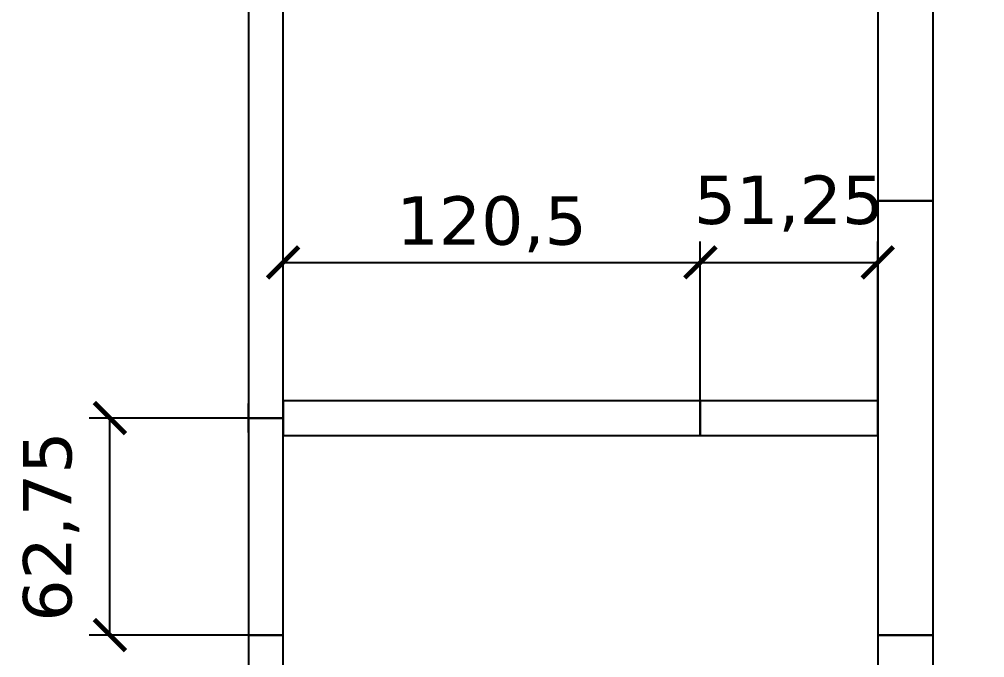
# Model space of a CAD drawing. Header units: centimetres. Extents: x -135 to 5290, y -1327 to 1388.
# Drawn here: x 3786.1 to 4064.9, y 252.5 to 437 of the extents above; entities that cross this region are included whole.
import ezdxf

# ---------------------------------------------------------------- set-up
doc = ezdxf.new("R2010")
doc.units = ezdxf.units.CM
for name, color, linetype in [('MONTAJ_OZEL_OLCU', 6, 'Continuous'), ('MONTAJ_OZEL_PANO', 6, 'Continuous'), ('MONTAJ_STANDART', 7, 'Continuous'), ('PENCERE', 10, 'Continuous')]:
    doc.layers.add(name, color=color, linetype=linetype)
doc.styles.add('PORTMAN', font='DejaVuSans.ttf')
doc.styles.get("Standard").update_dxf_attribs({"font": 'DejaVuSans.ttf'})
doc.dimstyles.new('PORTMAN', dxfattribs={"dimtxt": 14, "dimasz": 9, "dimexe": 6, "dimexo": 5, "dimgap": 4, "dimtad": 1, "dimtxsty": 'PORTMAN', "dimblk": 'ARCHTICK', "dimcen": 2.5, "dimazin": 3, "dimtfac": 0.5, "dimtmove": 2, "dimatfit": 3})

# ---------------------------------------------------------------- blocks, each defined once
blk = doc.blocks.new('BOM_I12_1205p0_IC_DOLU')
blk.add_lwpolyline([(0, 0), (10, 0), (10, 120.5), (0, 120.5)], close=True)
blk = doc.blocks.new('MNT_BOM_I12_1205p0_IC_DOLU')
blk.add_blockref('BOM_I12_1205p0_IC_DOLU', (0, 0))
blk = doc.blocks.new('_ARCHTICK')
at = {"color": 0, "linetype": 'BYBLOCK', "const_width": 0.15}
blk.add_lwpolyline([(-0.5, -0.5), (0.5, 0.5)], dxfattribs=at)
blk = doc.blocks.new('BOM_I13_512p5_IC_DOLU')
blk.add_lwpolyline([(0, 0), (10, 0), (10, 51.25), (0, 51.25)], close=True)
blk = doc.blocks.new('MNT_BOM_I13_512p5_IC_DOLU')
blk.add_blockref('BOM_I13_512p5_IC_DOLU', (0, 0))
blk = doc.blocks.new('BOM_I15_1255p0_IC_K01_SAG_UST')
blk.add_lwpolyline([(0, 103.75), (10, 103.75), (10, 125.5), (0, 125.5)], close=True)
blk = doc.blocks.new('MNT_BOM_I15_1255p0_IC_K01_SAG_UST')
blk.add_blockref('BOM_I15_1255p0_IC_K01_SAG_UST', (0, 0))
blk = doc.blocks.new('BOM_I17_627p5_IC_DOLU')
blk.add_lwpolyline([(0, 0), (10, 0), (10, 62.75), (0, 62.75)], close=True)
blk = doc.blocks.new('MNT_BOM_I17_627p5_IC_DOLU')
blk.add_blockref('BOM_I17_627p5_IC_DOLU', (0, 0))
blk = doc.blocks.new('BOM_I14_1255p0_IC_DOLU')
blk.add_lwpolyline([(0, 0), (10, 0), (10, 125.5), (0, 125.5)], close=True)
blk = doc.blocks.new('MNT_BOM_I14_1255p0_IC_DOLU')
blk.add_blockref('BOM_I14_1255p0_IC_DOLU', (0, 0))
blk = doc.blocks.new('kaynak-pencere-6040')
at = {"layer": 'PENCERE', "color": 1}
for p, q in [((53375.86, 7992.28), (53385.86, 7992.28)), ((53377.86, 7932.28), (53377.86, 7992.28)), ((53383.86, 7932.28), (53383.86, 7992.28)), ((53375.86, 7932.28), (53385.86, 7932.28))]:
    blk.add_line(p, q, dxfattribs=at)
for points in [[(53377.86, 7992.28), (53377.86, 7986.28), (53383.86, 7992.28), (53383.86, 7986.28)], [(53377.86, 7932.28), (53377.86, 7938.28), (53383.86, 7932.28), (53383.86, 7938.28)]]:
    blk.add_solid(points, dxfattribs=at)
at = {"layer": 'PENCERE', "color": 0, "lineweight": 25}
blk.add_text('60/40', height=15.217, rotation=90, dxfattribs=at).set_placement((53373.47, 7935.61))
blk = doc.blocks.new('BOM_P03_PENCERE_600x400')
at = {"layer": 'PENCERE'}
blk.add_blockref('kaynak-pencere-6040', (0, 0), dxfattribs=at)
blk = doc.blocks.new('BOM_D15_1255p0_DIS_P03')
for points in [[(0, 92.75), (16, 92.75), (16, 125.5), (0, 125.5)], [(0, 0), (16, 0), (16, 32.75), (0, 32.75)]]:
    blk.add_lwpolyline(points, close=True)
at = {"layer": 'PENCERE'}
blk.add_blockref('BOM_P03_PENCERE_600x400', (-53372.862, -7899.528), dxfattribs=at)
blk = doc.blocks.new('MNT_BOM_D15_1255p0_DIS_P03')
blk.add_blockref('BOM_D15_1255p0_DIS_P03', (0, 0))
blk = doc.blocks.new('BOM_D09_1255p0_DIS_DOLU')
blk.add_lwpolyline([(0, 0), (16, 0), (16, 125.5), (0, 125.5)], close=True)
blk = doc.blocks.new('MNT_BOM_D09_1255p0_DIS_DOLU')
blk.add_blockref('BOM_D09_1255p0_DIS_DOLU', (0, 0))
blk = doc.blocks.new('BOM_B05_UCLU_H_100')
for p, q in [((-5, -4.17), (-5, 4.17)), ((9.17, 5), (5, 5)), ((5, 5), (5, -5)), ((5, -4.17), (5, 4.17)), ((5, 0), (-5, 0)), ((-5, 0), (-5, -4.17)), ((5, -4.17), (5, 0)), ((5, -5), (9.17, -5))]:
    blk.add_line(p, q)
blk = doc.blocks.new('MNT_BOM_B05_UCLU_H_100')
blk.add_blockref('BOM_B05_UCLU_H_100', (0, 0))

msp = doc.modelspace()

# ---------------------------------------------------------------- block references
at = {"layer": 'MONTAJ_OZEL_PANO', "rotation": 270}
for name, p in [('MNT_BOM_I12_1205p0_IC_DOLU', (3862.25, 326.75)), ('MNT_BOM_I13_512p5_IC_DOLU', (3982.75, 326.75))]:
    msp.add_blockref(name, p, dxfattribs=at)
at = {"layer": 'MONTAJ_OZEL_PANO'}
msp.add_blockref('MNT_BOM_I17_627p5_IC_DOLU', (3852.25, 259), dxfattribs=at)
at = {"layer": 'MONTAJ_STANDART'}
for name, p in [('MNT_BOM_D09_1255p0_DIS_DOLU', (4034, 384.5)), ('MNT_BOM_I14_1255p0_IC_DOLU', (3852.25, 321.75)), ('MNT_BOM_D09_1255p0_DIS_DOLU', (4034, 259)), ('MNT_BOM_B05_UCLU_H_100', (3857.25, 321.75)), ('MNT_BOM_I15_1255p0_IC_K01_SAG_UST', (3852.25, 133.5))]:
    msp.add_blockref(name, p, dxfattribs=at)
at = {"layer": 'MONTAJ_STANDART', "rotation": 180}
msp.add_blockref('MNT_BOM_D15_1255p0_DIS_P03', (4050, 259), dxfattribs=at)

# ---------------------------------------------------------------- dimensions: what is measured, and where the dimension line sits
at = {"layer": 'MONTAJ_OZEL_OLCU'}
for base, p1, p2 in [((3982.75, 366.75), (3982.75, 316.75), (4034, 316.75)), ((3862.25, 366.75), (3862.25, 316.75), (3982.75, 316.75))]:
    msp.add_linear_dim(base=base, p1=p1, p2=p2, dimstyle='PORTMAN', override={"dimtxt": 14, "dimasz": 9, "dimexe": 6, "dimexo": 5, "dimdec": 2, "dimzin": 8, "dimdsep": 44}, dxfattribs=at).render()
msp.add_linear_dim(base=(3812.25, 259), p1=(3862.25, 259), p2=(3862.25, 321.75), angle=90, dimstyle='PORTMAN', override={"dimtxt": 14, "dimasz": 9, "dimexe": 6, "dimexo": 5, "dimdec": 2, "dimzin": 8, "dimdsep": 44}, dxfattribs=at).render()

doc.saveas('drawing.dxf')
